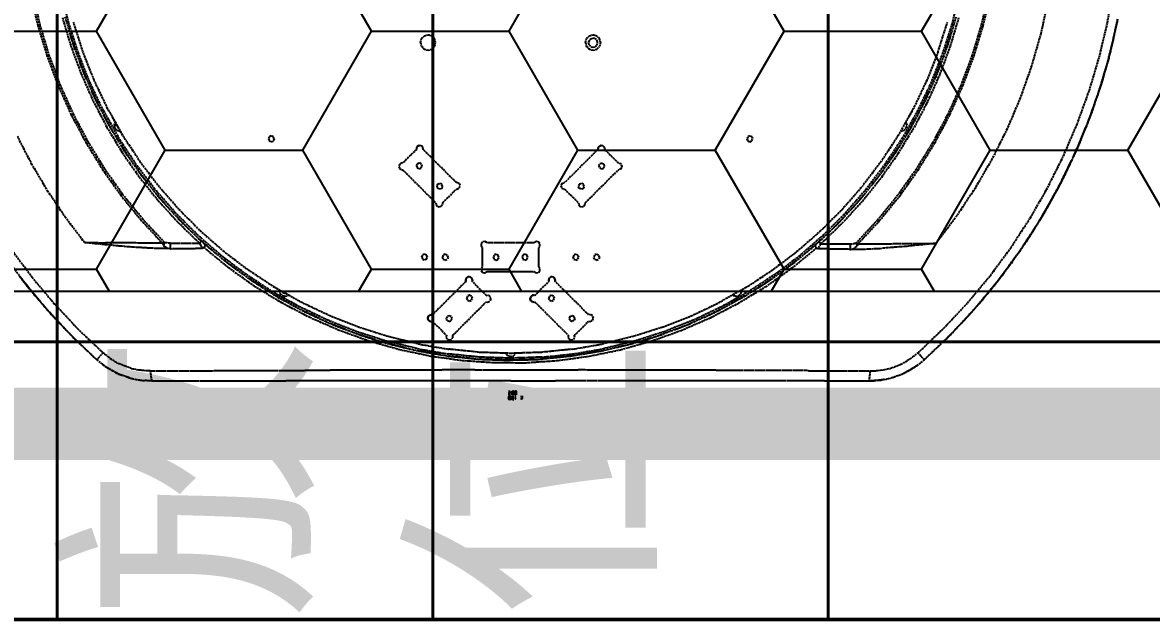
# Model space of a CAD drawing. Header units: inches. Extents: x 185496 to 352137, y 107182 to 179410.
# Drawn here: x 244747 to 245568, y 160279 to 160713 of the extents above; entities that cross this region are included whole.
import ezdxf

# ---------------------------------------------------------------- set-up
doc = ezdxf.new("R2010")
doc.units = ezdxf.units.IN
doc.header["$MEASUREMENT"] = 0
doc.linetypes.add('CENTER', pattern=[2, 1.25, -0.25, 0.25, -0.25])
doc.linetypes.add('CONTINOUS', pattern=[0])
for name, color, linetype in [('1轮廓实线层', 7, 'Continuous'), ('3中心线层', 1, 'CENTER'), ('5剖面线层', 2, 'Continuous'), ('DIM', 2, 'Continuous'), ('ZSX', 4, 'Continuous')]:
    doc.layers.add(name, color=color, linetype=linetype)
doc.styles.get("Standard").update_dxf_attribs({"font": 'arial.ttf'})

# ---------------------------------------------------------------- blocks, each defined once
blk = doc.blocks.new('生产区')
at = {"layer": 'ZSX', "color": 0, "const_width": 0.35, "elevation": -1257.5994}
blk.add_lwpolyline([(120680.409, 1511.0965), (120726.1321, 1511.0965)], dxfattribs=at)
blk = doc.blocks.new('A$C7CA8012E')
at = {"layer": '3中心线层', "lineweight": -3}
for p, q in [((-7.41, -89.38), (-2.97, -64.17)), ((-790.53, -68.82), (-785.34, -91.31)), ((-789.06, -68.7), (-783.85, -91.15)), ((-762.67, -89.98), (-768.06, -67.85)), ((-115.01, -67.85), (-120.4, -89.98)), ((-94.05, -68.87), (-99.28, -91.37)), ((-97.8, -91.53), (-92.57, -68.99)), ((-50.62, -73.3), (-55.89, -97.29)), ((-767.47, -85.65), (-761.3, -106.4)), ((-765.54, -85.14), (-759.4, -105.76)), ((-755.78, -111.68), (-762.67, -89.98)), ((-752.48, -110.51), (-759.3, -89.03)), ((-130.59, -110.51), (-123.77, -89.03)), ((-120.4, -89.98), (-127.29, -111.68)), ((-117.59, -85.33), (-123.75, -106)), ((-115.65, -85.84), (-121.85, -106.64)), ((-13.29, -114.29), (-7.41, -89.38)), ((0, -86.86), (-5.84, -112.56)), ((-2.96, -100.73), (0, -86.86)), ((-785.34, -91.31), (-778.69, -113.41)), ((-783.85, -91.15), (-777.2, -113.21)), ((-758.18, -109.09), (-761.95, -97.2)), ((-501.54, -98.42), (-504.29, -99.16)), ((-498.79, -99.16), (-501.54, -98.42)), ((-381.54, -98.42), (-384.29, -99.16)), ((-378.79, -99.16), (-381.54, -98.42)), ((-124.93, -109.2), (-121.16, -97.3)), ((-99.28, -91.37), (-105.96, -113.49)), ((-104.48, -113.69), (-97.8, -91.53)), ((-55.89, -97.29), (-62.63, -120.92)), ((-761.3, -106.4), (-753.81, -126.7)), ((-759.4, -105.76), (-751.96, -125.95)), ((-507.04, -103.92), (-506.3, -101.17)), ((-507.04, -103.92), (-506.3, -106.67)), ((-504.29, -99.16), (-506.3, -101.17)), ((-506.3, -106.67), (-504.29, -108.69)), ((-496.77, -101.17), (-498.79, -99.16)), ((-498.79, -108.69), (-496.77, -106.67)), ((-496.04, -103.92), (-496.77, -101.17)), ((-496.77, -106.67), (-496.04, -103.92)), ((-387.04, -103.92), (-386.3, -101.17)), ((-387.04, -103.92), (-386.3, -106.67)), ((-386.02, -106.95), (-386.38, -106.37)), ((-384.29, -99.16), (-386.3, -101.17)), ((-386.3, -106.67), (-384.29, -108.69)), ((-384.45, -102.36), (-384.83, -104.08)), ((-384.29, -105.75), (-384.83, -104.08)), ((-383.23, -101.09), (-384.45, -102.36)), ((-384.29, -105.75), (-382.96, -106.9)), ((-383.23, -101.09), (-381.54, -100.62)), ((-380.12, -100.94), (-381.54, -100.62)), ((-380.12, -100.94), (-378.79, -102.1)), ((-379.84, -106.75), (-378.63, -105.48)), ((-376.77, -101.17), (-378.79, -99.16)), ((-378.24, -103.77), (-378.79, -102.1)), ((-378.79, -108.69), (-376.77, -106.67)), ((-378.63, -105.48), (-378.24, -103.77)), ((-376.04, -103.92), (-376.77, -101.17)), ((-376.04, -103.92), (-376.77, -106.67)), ((-123.75, -106), (-131.23, -126.23)), ((-121.85, -106.64), (-129.38, -126.99)), ((-2.96, -100.73), (-5.81, -112.43)), ((-5.51, -111.08), (-2.96, -100.73)), ((-778.69, -113.41), (-770.63, -135.04)), ((-777.2, -113.21), (-769.13, -134.8)), ((-747.43, -132.87), (-755.78, -111.68)), ((-744.22, -131.47), (-752.48, -110.51)), ((-504.29, -108.69), (-501.54, -109.42)), ((-501.54, -109.42), (-498.79, -108.69)), ((-384.16, -108.72), (-384.55, -108.42)), ((-384.29, -108.69), (-381.54, -109.42)), ((-382.96, -106.9), (-381.54, -107.22)), ((-381.54, -107.22), (-379.84, -106.75)), ((-381.54, -109.42), (-378.79, -108.69)), ((-130.59, -110.51), (-138.86, -131.47)), ((-127.29, -111.68), (-135.65, -132.87)), ((-105.96, -113.49), (-114.07, -135.12)), ((-112.58, -135.36), (-104.48, -113.69)), ((-20.6, -138.82), (-13.29, -114.29)), ((-5.84, -112.56), (-13.18, -137.86)), ((-6.48, -115), (-6.39, -114.67)), ((-6.4, -114.5), (-6.35, -114.5)), ((-6.39, -114.67), (-6.35, -114.5)), ((-6.35, -114.5), (-5.88, -112.69)), ((-6.35, -114.5), (-6.03, -113.2)), ((-5.84, -112.56), (-5.88, -112.71)), ((-5.84, -112.56), (-5.41, -110.86)), ((-5.81, -112.43), (-5.41, -110.86)), ((-750.23, -129.86), (-754.74, -118.41)), ((-132.9, -129.98), (-128.39, -118.54)), ((-62.63, -120.92), (-70.82, -144.08)), ((-6.48, -115), (-12.72, -136.29)), ((-7.02, -117.03), (-11.51, -132.58)), ((-6.76, -116.07), (-7.02, -117.03)), ((-6.98, -116.87), (-6.98, -116.87)), ((-6.52, -115.15), (-6.76, -116.07)), ((-6.76, -116.07), (-6.75, -116.04)), ((-6.75, -116.03), (-6.74, -115.99)), ((-6.74, -115.99), (-6.69, -115.78)), ((-6.55, -115), (-6.48, -115)), ((-6.52, -115.15), (-6.48, -115)), ((-753.81, -126.7), (-745.03, -146.49)), ((-751.96, -125.95), (-743.23, -145.62)), ((-131.23, -126.23), (-140, -145.94)), ((-129.38, -126.99), (-138.2, -146.81)), ((-11.46, -132.42), (-9.29, -124.9)), ((-770.63, -135.04), (-761.18, -156.1)), ((-769.13, -134.8), (-759.68, -155.81)), ((-737.65, -153.43), (-747.43, -132.87)), ((-740.91, -150.06), (-746.15, -139.04)), ((-734.54, -151.82), (-744.22, -131.47)), ((-138.86, -131.47), (-148.53, -151.82)), ((-135.65, -132.87), (-145.43, -153.43)), ((-142.23, -150.19), (-136.99, -139.19)), ((-114.07, -135.12), (-123.57, -156.17)), ((-122.08, -156.46), (-112.58, -135.36)), ((-29.32, -162.89), (-20.6, -138.82)), ((-13.18, -137.86), (-21.98, -162.7)), ((-13.18, -137.86), (-13.19, -137.9)), ((-13.18, -137.86), (-12.12, -134.53)), ((-11.51, -132.58), (-13.16, -137.82)), ((-11.53, -132.65), (-12.31, -135.1)), ((-12.31, -135.1), (-12.12, -134.53)), ((-11.5, -132.56), (-11.46, -132.42)), ((-11.49, -132.5), (-11.46, -132.42)), ((-745.03, -146.49), (-735, -165.67)), ((-743.23, -145.62), (-733.26, -164.69)), ((-140, -145.94), (-150.01, -165.04)), ((-138.2, -146.81), (-148.27, -166.02)), ((-70.82, -144.08), (-80.42, -166.7)), ((-16.59, -148.06), (-16.44, -147.6)), ((-16.57, -147.99), (-16.44, -147.6)), ((-16.57, -147.99), (-16.49, -147.74)), ((-759.68, -155.81), (-748.87, -176.16)), ((-737.65, -153.43), (-726.49, -173.28)), ((-723.5, -171.46), (-734.54, -151.82)), ((-148.53, -151.82), (-159.58, -171.46)), ((-145.43, -153.43), (-156.59, -173.28)), ((-16.78, -148.58), (-20.96, -160.03)), ((-16.59, -148.04), (-16.57, -147.99)), ((-761.18, -156.1), (-750.38, -176.5)), ((-730.27, -169.61), (-736.23, -159.01)), ((-729.32, -161.85), (-729.89, -164)), ((-729.89, -164), (-729.32, -166.15)), ((-727.89, -164), (-729.89, -164)), ((-729.05, -161.58), (-729.32, -161.85)), ((-727.81, -163.79), (-727.89, -164)), ((-727.89, -164), (-727.22, -165.63)), ((-153.76, -161.85), (-154.02, -161.58)), ((-153.18, -164), (-153.76, -161.85)), ((-153.76, -166.15), (-153.18, -164)), ((-152.88, -169.75), (-146.94, -159.17)), ((-123.57, -156.17), (-134.43, -176.56)), ((-132.92, -176.9), (-122.08, -156.46)), ((-39.41, -186.42), (-29.32, -162.89)), ((-21.98, -162.7), (-32.22, -186.98)), ((-26.78, -174.58), (-22.35, -163.66)), ((-22.01, -162.77), (-22.35, -163.66)), ((-22.31, -163.56), (-22.3, -163.53)), ((-22.3, -163.53), (-22.25, -163.41)), ((-22.3, -163.53), (-22.29, -163.5)), ((-21.98, -162.7), (-22.02, -162.8)), ((-21.98, -162.7), (-21.79, -162.2)), ((-21.02, -160.19), (-20.11, -157.8)), ((-20.96, -160.03), (-20.11, -157.8)), ((-789.56, -192.53), (-800.05, -172.23)), ((-735, -165.67), (-723.76, -184.17)), ((-733.26, -164.69), (-722.09, -183.08)), ((-729.32, -166.15), (-727.74, -167.72)), ((-727.74, -167.72), (-725.59, -168.3)), ((-727.22, -165.63), (-726.64, -165.87)), ((-725.59, -168.3), (-725.32, -168.23)), ((-723.5, -171.46), (-711.14, -190.3)), ((-615.49, -171.85), (-616.97, -172.46)), ((-614, -172.46), (-615.49, -171.85)), ((-267.59, -171.85), (-269.07, -172.46)), ((-266.1, -172.46), (-267.59, -171.85)), ((-159.58, -171.46), (-171.94, -190.3)), ((-150.01, -165.04), (-161.23, -183.46)), ((-159.56, -184.55), (-148.27, -166.02)), ((-157.76, -168.23), (-157.48, -168.3)), ((-157.48, -168.3), (-155.33, -167.72)), ((-155.33, -167.72), (-153.76, -166.15)), ((-80.42, -166.7), (-91.4, -188.67)), ((-24.73, -169.22), (-30.38, -182.88)), ((-26.73, -174.46), (-24.59, -169.18)), ((-750.38, -176.5), (-738.28, -196.16)), ((-748.87, -176.16), (-736.77, -195.77)), ((-714, -192.32), (-726.49, -173.28)), ((-718.35, -188.43), (-725.02, -178.26)), ((-616.97, -172.46), (-617.59, -173.95)), ((-617.59, -173.95), (-616.97, -175.43)), ((-616.97, -175.43), (-615.49, -176.05)), ((-615.49, -176.05), (-614, -175.43)), ((-613.39, -173.95), (-614, -172.46)), ((-613.39, -173.95), (-614, -175.43)), ((-509.84, -180.37), (-510.02, -181.62)), ((-509.91, -180.47), (-510.02, -181.62)), ((-509.08, -179.4), (-509.91, -180.47)), ((-509.31, -179.49), (-509.91, -180.47)), ((-507.54, -178.77), (-509.31, -179.49)), ((-508.33, -178.89), (-509.31, -179.49)), ((-508.33, -178.89), (-507.54, -178.77)), ((-506.11, -179.22), (-507.54, -178.77)), ((-505.33, -180.16), (-506.16, -179.2)), ((-505.34, -180.08), (-506.11, -179.22)), ((-505.07, -181.62), (-505.34, -180.08)), ((-377.83, -180.43), (-378, -181.62)), ((-377.93, -180.56), (-378, -181.62)), ((-377.08, -179.43), (-377.93, -180.56)), ((-377.42, -179.63), (-377.93, -180.56)), ((-376.02, -178.81), (-377.42, -179.63)), ((-376.36, -179.01), (-375.53, -178.77)), ((-375.53, -178.77), (-376.02, -178.81)), ((-374.38, -179.1), (-375.53, -178.77)), ((-374.49, -178.99), (-375.53, -178.77)), ((-373.5, -179.99), (-374.49, -178.99)), ((-373.64, -179.63), (-374.49, -178.99)), ((-373.64, -179.63), (-373.03, -181.12)), ((-269.07, -172.46), (-269.69, -173.95)), ((-269.69, -173.95), (-269.07, -175.43)), ((-269.07, -175.43), (-267.59, -176.05)), ((-267.59, -176.05), (-266.1, -175.43)), ((-266.1, -172.46), (-265.49, -173.95)), ((-266.1, -175.43), (-265.49, -173.95)), ((-156.59, -173.28), (-169.08, -192.32)), ((-164.83, -188.57), (-158.17, -178.43)), ((-134.43, -176.56), (-146.59, -196.2)), ((-145.08, -196.59), (-132.92, -176.9)), ((-26.78, -174.58), (-31.53, -185.45)), ((-26.92, -174.9), (-30.09, -182.22)), ((-30.09, -182.22), (-29.37, -180.59)), ((-26.77, -174.54), (-26.73, -174.46)), ((-26.76, -174.52), (-26.73, -174.46)), ((-723.76, -184.17), (-711.35, -201.91)), ((-722.09, -183.08), (-709.75, -200.71)), ((-510.02, -181.62), (-519.92, -191.52)), ((-481.03, -205.66), (-505.07, -181.62)), ((-378, -181.62), (-402.05, -205.66)), ((-373.18, -180.77), (-373.06, -181.62)), ((-373.06, -181.62), (-373.03, -181.12)), ((-363.16, -191.52), (-373.06, -181.62)), ((-161.23, -183.46), (-173.62, -201.11)), ((-159.56, -184.55), (-172.02, -202.31)), ((-91.4, -188.67), (-103.72, -209.93)), ((-50.84, -209.32), (-39.41, -186.42)), ((-32.22, -186.98), (-43.87, -210.61)), ((-32.22, -186.98), (-39.85, -202.85)), ((-32.22, -186.98), (-31.69, -185.79)), ((-31.94, -186.31), (-31.53, -185.45)), ((-31.53, -185.45), (-30.38, -182.88)), ((-31.42, -185.21), (-31.48, -185.35)), ((-31.48, -185.35), (-31.47, -185.33)), ((-31.48, -185.34), (-31.47, -185.33)), ((-31.47, -185.33), (-31.46, -185.3)), ((-30.38, -182.88), (-31.4, -185.02)), ((-777.94, -212.19), (-789.56, -192.53)), ((-738.28, -196.16), (-724.94, -214.99)), ((-723.42, -214.55), (-736.77, -195.77)), ((-700.24, -210.47), (-714, -192.32)), ((-705.18, -206.43), (-712.56, -196.7)), ((-711.14, -190.3), (-697.52, -208.26)), ((-522.04, -192.23), (-522.77, -193.99)), ((-522.77, -193.99), (-522.04, -195.76)), ((-520.27, -191.49), (-522.04, -192.23)), ((-522.04, -195.76), (-520.27, -196.49)), ((-519.92, -191.52), (-520.27, -191.49)), ((-520.27, -196.49), (-519.92, -196.47)), ((-519.92, -196.47), (-495.88, -220.51)), ((-510, -193.64), (-509.38, -192.15)), ((-510, -193.64), (-509.38, -195.12)), ((-507.9, -191.54), (-509.38, -192.15)), ((-509.38, -195.12), (-507.9, -195.74)), ((-506.41, -192.15), (-507.9, -191.54)), ((-507.9, -195.74), (-506.41, -195.12)), ((-505.8, -193.64), (-506.41, -192.15)), ((-506.41, -195.12), (-505.8, -193.64)), ((-387.2, -220.51), (-363.16, -196.47)), ((-377.28, -193.64), (-376.66, -192.15)), ((-377.28, -193.64), (-376.66, -195.12)), ((-375.18, -191.54), (-376.66, -192.15)), ((-376.66, -195.12), (-375.18, -195.74)), ((-375.18, -191.54), (-373.69, -192.15)), ((-375.18, -195.74), (-373.69, -195.12)), ((-373.08, -193.64), (-373.69, -192.15)), ((-373.69, -195.12), (-373.08, -193.64)), ((-362.8, -191.49), (-363.16, -191.52)), ((-363.16, -196.47), (-362.8, -196.49)), ((-361.03, -192.23), (-362.8, -191.49)), ((-361.03, -195.76), (-362.8, -196.49)), ((-360.3, -193.99), (-361.03, -192.23)), ((-361.03, -195.76), (-360.3, -193.99)), ((-171.94, -190.3), (-185.55, -208.26)), ((-169.08, -192.32), (-182.84, -210.47)), ((-178, -206.58), (-170.66, -196.89)), ((-146.59, -196.2), (-160, -215.01)), ((-158.49, -215.45), (-145.08, -196.59)), ((-35.64, -193.92), (-40.72, -204.55)), ((-40.27, -203.69), (-33.67, -189.92)), ((-40.22, -203.58), (-36.03, -194.84)), ((-39.85, -202.85), (-33.55, -189.68)), ((-711.35, -201.91), (-697.84, -218.81)), ((-709.75, -200.71), (-696.32, -217.52)), ((-173.62, -201.11), (-187.12, -217.93)), ((-185.6, -219.24), (-172.02, -202.31)), ((-40.27, -203.69), (-43.02, -209)), ((-43.02, -209), (-40.72, -204.55)), ((-40.72, -204.55), (-42.45, -207.74)), ((-40.26, -203.66), (-40.22, -203.58)), ((-40.22, -203.58), (-39.85, -202.85)), ((-765.2, -231.16), (-777.94, -212.19)), ((-685.27, -227.63), (-700.24, -210.47)), ((-682.71, -225.24), (-697.52, -208.26)), ((-494.53, -207), (-495.15, -208.49)), ((-495.15, -208.49), (-494.53, -209.97)), ((-494.53, -207), (-493.05, -206.39)), ((-493.05, -210.59), (-494.53, -209.97)), ((-491.56, -207), (-493.05, -206.39)), ((-491.56, -209.97), (-493.05, -210.59)), ((-490.95, -208.49), (-491.56, -207)), ((-490.95, -208.49), (-491.56, -209.97)), ((-490.93, -220.51), (-481.03, -210.61)), ((-480.67, -205.64), (-481.03, -205.66)), ((-481.03, -210.61), (-480.67, -210.64)), ((-478.91, -206.37), (-480.67, -205.64)), ((-480.67, -210.64), (-478.91, -209.9)), ((-478.91, -206.37), (-478.17, -208.14)), ((-478.91, -209.9), (-478.17, -208.14)), ((-404.17, -206.37), (-404.9, -208.14)), ((-404.9, -208.14), (-404.17, -209.9)), ((-404.17, -206.37), (-402.4, -205.64)), ((-404.17, -209.9), (-402.4, -210.64)), ((-402.05, -205.66), (-402.4, -205.64)), ((-402.4, -210.64), (-402.05, -210.61)), ((-402.05, -210.61), (-392.15, -220.51)), ((-391.51, -207), (-392.13, -208.49)), ((-391.51, -209.97), (-392.13, -208.49)), ((-390.03, -206.39), (-391.51, -207)), ((-390.03, -210.59), (-391.51, -209.97)), ((-388.54, -207), (-390.03, -206.39)), ((-388.54, -209.97), (-390.03, -210.59)), ((-387.93, -208.49), (-388.54, -207)), ((-388.54, -209.97), (-387.93, -208.49)), ((-200.36, -225.24), (-185.55, -208.26)), ((-182.84, -210.47), (-197.8, -227.63)), ((-103.72, -209.93), (-117.33, -230.39)), ((-63.58, -231.53), (-50.84, -209.32)), ((-43.87, -210.61), (-56.87, -233.53)), ((-51.87, -225.08), (-45.02, -212.65)), ((-51.87, -225.08), (-45.14, -212.86)), ((-51.54, -224.5), (-43.28, -209.48)), ((-45.02, -212.65), (-51.54, -224.5)), ((-43.28, -209.48), (-43.87, -210.61)), ((-43.55, -209.97), (-43.02, -209)), ((-43.54, -209.95), (-43.02, -209)), ((-724.94, -214.99), (-710.4, -232.91)), ((-708.87, -232.42), (-723.42, -214.55)), ((-690.82, -223.55), (-698.91, -214.27)), ((-697.84, -218.81), (-683.26, -234.82)), ((-696.32, -217.52), (-681.83, -233.42)), ((-495.88, -220.51), (-495.68, -221.9)), ((-490.93, -220.51), (-491.13, -221.9)), ((-392.15, -220.51), (-391.95, -221.9)), ((-387.4, -221.9), (-387.2, -220.51)), ((-187.12, -217.93), (-201.67, -233.85)), ((-200.24, -235.25), (-185.6, -219.24)), ((-192.37, -223.69), (-184.33, -214.46)), ((-174.62, -232.9), (-160, -215.01)), ((-173.09, -233.39), (-158.49, -215.45)), ((-47.49, -216.99), (-52.2, -225.64)), ((-669.17, -243.73), (-685.27, -227.63)), ((-682.71, -225.24), (-666.78, -241.18)), ((-495.68, -221.9), (-494.75, -222.97)), ((-494.75, -222.97), (-493.4, -223.36)), ((-493.4, -223.36), (-492.05, -222.97)), ((-492.05, -222.97), (-491.13, -221.9)), ((-391.95, -221.9), (-391.02, -222.97)), ((-391.02, -222.97), (-389.67, -223.36)), ((-389.67, -223.36), (-388.32, -222.97)), ((-388.32, -222.97), (-387.4, -221.9)), ((-216.29, -241.18), (-200.36, -225.24)), ((-197.8, -227.63), (-213.91, -243.73)), ((-61.33, -240.72), (-52.53, -226.19)), ((-52.53, -226.19), (-56.87, -233.53)), ((-51.87, -225.08), (-55.38, -230.89)), ((-55.38, -230.89), (-52.2, -225.64)), ((-52.2, -225.64), (-54.78, -229.83)), ((-51.88, -225.09), (-51.88, -225.09)), ((-751.39, -249.36), (-765.2, -231.16)), ((-710.4, -232.91), (-694.73, -249.86)), ((-693.2, -249.31), (-708.87, -232.42)), ((-675.29, -239.73), (-684.14, -230.88)), ((-683.26, -234.82), (-667.69, -249.85)), ((-681.83, -233.42), (-666.34, -248.37)), ((-201.67, -233.85), (-217.21, -248.8)), ((-215.87, -250.29), (-200.24, -235.25)), ((-207.89, -239.84), (-199.14, -231.09)), ((-190.36, -249.8), (-174.62, -232.9)), ((-188.83, -250.35), (-173.09, -233.39)), ((-132.17, -249.97), (-117.33, -230.39)), ((-77.58, -252.96), (-63.58, -231.53)), ((-56.87, -233.53), (-71.2, -255.64)), ((-61.34, -240.73), (-58.44, -235.94)), ((-652, -258.7), (-669.17, -243.73)), ((-649.8, -255.98), (-666.78, -241.18)), ((-233.28, -255.98), (-216.29, -241.18)), ((-213.91, -243.73), (-231.07, -258.7)), ((-71.06, -255.42), (-61.34, -240.73)), ((-71.06, -255.42), (-64.79, -246.09)), ((-64.79, -246.09), (-68.34, -251.22)), ((-60.45, -239.05), (-64.79, -246.09)), ((-61.35, -240.74), (-61.36, -240.76)), ((-61.36, -240.76), (-61.35, -240.75)), ((-61.36, -240.76), (-61.35, -240.75)), ((-61.35, -240.75), (-61.35, -240.74)), ((-804.56, -254.3), (-789.53, -274.52)), ((-751.39, -249.36), (-736.08, -249.49)), ((-740.62, -250.53), (-751.39, -249.36)), ((-728.73, -251.71), (-740.62, -250.53)), ((-720.78, -249.62), (-736.08, -249.49)), ((-716.85, -252.69), (-728.73, -251.71)), ((-694.73, -249.86), (-720.78, -249.62)), ((-702.01, -253.55), (-716.85, -252.69)), ((-689.41, -253.83), (-702.01, -253.55)), ((-694.73, -249.86), (-693.2, -249.31)), ((-694.73, -249.86), (-693.95, -251.26)), ((-693.77, -250.81), (-693.95, -251.26)), ((-693.95, -251.26), (-693.37, -252.03)), ((-693.59, -250.33), (-693.77, -250.81)), ((-693.39, -249.82), (-693.59, -250.33)), ((-693.2, -249.31), (-693.39, -249.82)), ((-693.37, -252.03), (-692.78, -252.58)), ((-692.21, -249.58), (-693.2, -249.31)), ((-692.78, -252.58), (-691.59, -253.31)), ((-689.16, -249.83), (-692.21, -249.58)), ((-691.59, -253.31), (-690.38, -253.7)), ((-689.17, -253.83), (-690.38, -253.7)), ((-689.17, -253.83), (-689.41, -253.83)), ((-689.41, -253.83), (-689.17, -253.83)), ((-689.16, -251.83), (-689.17, -253.29)), ((-689.17, -253.83), (-689.17, -253.29)), ((-688.74, -253.83), (-689.17, -253.83)), ((-689.16, -249.83), (-689.16, -251.83)), ((-689.16, -249.83), (-667.69, -249.85)), ((-688.74, -253.83), (-665.66, -253.5)), ((-658.21, -255.27), (-668.3, -246.48)), ((-666.74, -248.8), (-667.69, -249.85)), ((-667.69, -249.85), (-666.91, -251.24)), ((-666.54, -251.92), (-666.91, -251.24)), ((-666.34, -248.37), (-666.74, -248.8)), ((-666.02, -252.84), (-666.54, -251.92)), ((-666.34, -248.37), (-665.2, -249.4)), ((-666.02, -252.84), (-665.66, -253.5)), ((-665.13, -253.4), (-665.66, -253.5)), ((-665.2, -249.4), (-664.53, -250)), ((-664.45, -252.98), (-665.13, -253.4)), ((-664.53, -250), (-664.2, -250.29)), ((-664.45, -252.98), (-664.12, -252.59)), ((-664.25, -252.72), (-664.45, -252.98)), ((-646.55, -267.68), (-664.45, -252.98)), ((-663.93, -252.16), (-664.25, -252.72)), ((-664.2, -250.29), (-664.13, -250.36)), ((-664.13, -250.36), (-664.14, -250.34)), ((-664.14, -250.34), (-647.15, -264.48)), ((-664.13, -250.36), (-663.68, -251)), ((-663.68, -251.71), (-664.12, -252.59)), ((-663.68, -251), (-663.68, -251.71)), ((-462.91, -250.21), (-462.92, -251.75)), ((-462.92, -251.49), (-462.83, -251.88)), ((-462.92, -251.75), (-462.04, -253)), ((-462, -248.97), (-462.91, -250.21)), ((-462.82, -250.09), (-462.91, -250.47)), ((-462.04, -253), (-462.04, -267)), ((-460.54, -248.5), (-462.01, -248.99)), ((-460.54, -248.5), (-462, -248.97)), ((-459.01, -249.11), (-460.54, -248.5)), ((-459.42, -248.76), (-460.54, -248.5)), ((-458.54, -249.5), (-459.42, -248.76)), ((-424.54, -249.5), (-458.54, -249.5)), ((-423.65, -248.76), (-424.54, -249.5)), ((-422.54, -248.5), (-423.65, -248.76)), ((-421.08, -248.97), (-422.54, -248.5)), ((-420.17, -250.21), (-421.08, -248.97)), ((-421.04, -253), (-420.15, -251.75)), ((-421.04, -267), (-421.04, -253)), ((-420.18, -251.78), (-420.17, -250.21)), ((-420.15, -251.75), (-420.17, -250.21)), ((-219.12, -253.41), (-237.04, -268.08)), ((-219.42, -250.78), (-236.44, -264.88)), ((-225.07, -255.46), (-215.01, -246.68)), ((-219.42, -250.78), (-219.88, -251.44)), ((-219.88, -251.44), (-219.76, -252.49)), ((-219.32, -253.16), (-219.76, -252.49)), ((-219.42, -250.78), (-219.41, -250.76)), ((-219.41, -250.76), (-219.15, -250.54)), ((-219.12, -253.41), (-219.32, -253.16)), ((-219.15, -250.54), (-218.71, -250.14)), ((-218.76, -253.69), (-219.12, -253.41)), ((-217.91, -253.93), (-218.76, -253.69)), ((-218.71, -250.14), (-217.98, -249.5)), ((-217.21, -248.8), (-217.98, -249.5)), ((-217.91, -253.93), (-217.54, -253.28)), ((-194.82, -254.31), (-217.91, -253.93)), ((-217.38, -252.98), (-217.54, -253.28)), ((-217.38, -252.98), (-216.65, -251.68)), ((-217.21, -248.8), (-216.82, -249.24)), ((-216.82, -249.24), (-215.87, -250.29)), ((-215.87, -250.29), (-216.65, -251.68)), ((-215.87, -250.29), (-194.4, -250.31)), ((-194.82, -254.31), (-194.4, -254.31)), ((-194.82, -254.31), (-194.16, -254.31)), ((-194.4, -250.31), (-191.35, -250.06)), ((-194.4, -252.31), (-194.4, -250.31)), ((-194.4, -253.77), (-194.4, -252.31)), ((-194.4, -254.31), (-194.4, -253.77)), ((-194.4, -254.31), (-193.19, -254.19)), ((-194.16, -254.31), (-194.4, -254.31)), ((-194.16, -254.31), (-186.63, -254.22)), ((-193.19, -254.19), (-191.98, -253.8)), ((-191.98, -253.8), (-190.78, -253.07)), ((-190.36, -249.8), (-191.35, -250.06)), ((-190.78, -253.07), (-190.19, -252.51)), ((-190.36, -249.8), (-190.17, -250.31)), ((-188.83, -250.35), (-190.36, -249.8)), ((-190.15, -249.88), (-190.32, -249.92)), ((-190.19, -252.51), (-189.62, -251.75)), ((-190.17, -250.31), (-189.97, -250.81)), ((-189.97, -250.81), (-189.79, -251.3)), ((-189.79, -251.3), (-189.62, -251.75)), ((-188.83, -250.35), (-189.62, -251.75)), ((-188.83, -250.35), (-162.82, -250.17)), ((-186.63, -254.22), (-171.27, -253.53)), ((-153.25, -252.12), (-171.27, -253.53)), ((-162.82, -250.17), (-145.72, -250.05)), ((-132.17, -249.97), (-153.25, -252.12)), ((-145.72, -250.05), (-132.17, -249.97)), ((-92.79, -273.55), (-77.58, -252.96)), ((-796.28, -276.88), (-811.87, -255.64)), ((-633.86, -272.46), (-652, -258.7)), ((-640.55, -269.27), (-650.07, -262.05)), ((-631.84, -269.6), (-649.8, -255.98)), ((-506.14, -260), (-505.52, -258.52)), ((-506.14, -260), (-505.52, -261.48)), ((-504.04, -257.9), (-505.52, -258.52)), ((-505.52, -261.48), (-504.04, -262.1)), ((-502.55, -258.52), (-504.04, -257.9)), ((-502.55, -261.48), (-504.04, -262.1)), ((-501.94, -260), (-502.55, -258.52)), ((-502.55, -261.48), (-501.94, -260)), ((-490.52, -258.52), (-491.14, -260)), ((-491.14, -260), (-490.52, -261.48)), ((-489.04, -257.9), (-490.52, -258.52)), ((-490.52, -261.48), (-489.04, -262.1)), ((-487.55, -258.52), (-489.04, -257.9)), ((-489.04, -262.1), (-487.55, -261.48)), ((-486.94, -260), (-487.55, -258.52)), ((-486.94, -260), (-487.55, -261.48)), ((-453.52, -258.52), (-454.14, -260)), ((-454.14, -260), (-453.52, -261.48)), ((-452.04, -257.9), (-453.52, -258.52)), ((-453.52, -261.48), (-452.04, -262.1)), ((-450.55, -258.52), (-452.04, -257.9)), ((-452.04, -262.1), (-450.55, -261.48)), ((-449.94, -260), (-450.55, -258.52)), ((-450.55, -261.48), (-449.94, -260)), ((-432.52, -258.52), (-433.14, -260)), ((-433.14, -260), (-432.52, -261.48)), ((-431.04, -257.9), (-432.52, -258.52)), ((-432.52, -261.48), (-431.04, -262.1)), ((-429.55, -258.52), (-431.04, -257.9)), ((-431.04, -262.1), (-429.55, -261.48)), ((-428.94, -260), (-429.55, -258.52)), ((-429.55, -261.48), (-428.94, -260)), ((-395.52, -258.52), (-396.14, -260)), ((-396.14, -260), (-395.52, -261.48)), ((-394.04, -257.9), (-395.52, -258.52)), ((-395.52, -261.48), (-394.04, -262.1)), ((-392.55, -258.52), (-394.04, -257.9)), ((-394.04, -262.1), (-392.55, -261.48)), ((-391.94, -260), (-392.55, -258.52)), ((-392.55, -261.48), (-391.94, -260)), ((-380.52, -258.52), (-381.14, -260)), ((-380.52, -261.48), (-381.14, -260)), ((-379.04, -257.9), (-380.52, -258.52)), ((-379.04, -262.1), (-380.52, -261.48)), ((-377.55, -258.52), (-379.04, -257.9)), ((-379.04, -262.1), (-377.55, -261.48)), ((-376.94, -260), (-377.55, -258.52)), ((-376.94, -260), (-377.55, -261.48)), ((-233.28, -255.98), (-251.23, -269.6)), ((-231.07, -258.7), (-249.21, -272.46)), ((-242.74, -269.43), (-233.25, -262.23)), ((-71.2, -255.64), (-86.8, -276.88)), ((-71.39, -255.92), (-84.34, -273.7)), ((-74.56, -260.22), (-78.45, -265.83)), ((-71.43, -255.97), (-71.41, -255.94)), ((-71.41, -255.94), (-71.39, -255.92)), ((-71.41, -255.94), (-71.4, -255.93)), ((-71.39, -255.92), (-70.88, -255.15)), ((-71.39, -255.92), (-71.26, -255.72)), ((-70.88, -255.15), (-71.2, -255.64)), ((-647.15, -264.48), (-629.26, -277.46)), ((-627.7, -281.13), (-646.55, -267.68)), ((-613, -281.96), (-631.84, -269.6)), ((-462.04, -267), (-462.92, -268.25)), ((-462.92, -268.25), (-462.91, -269.79)), ((-462.91, -269.79), (-462, -271.03)), ((-459.42, -271.24), (-458.54, -270.5)), ((-458.54, -270.5), (-424.54, -270.5)), ((-424.54, -270.5), (-423.65, -271.24)), ((-421.08, -271.03), (-420.17, -269.79)), ((-420.15, -268.25), (-421.04, -267)), ((-420.17, -269.79), (-420.15, -268.25)), ((-251.23, -269.6), (-270.07, -281.96)), ((-237.04, -268.08), (-255.92, -281.49)), ((-236.44, -264.88), (-254.35, -277.82)), ((-78.45, -265.83), (-84.34, -273.7)), ((-78.45, -265.83), (-83.12, -271.87)), ((-798.71, -273.73), (-792.94, -281.02)), ((-792.94, -281.02), (-796.28, -276.88)), ((-779.46, -297.16), (-796.28, -276.88)), ((-794.99, -278.43), (-789.93, -284.82)), ((-784.79, -291), (-794.99, -278.43)), ((-789.53, -274.52), (-773.37, -293.84)), ((-633.86, -272.46), (-614.82, -284.95)), ((-621.97, -282.05), (-632.02, -275.46)), ((-629.26, -277.46), (-610.56, -289.23)), ((-474.02, -277.64), (-498.36, -301.97)), ((-473.76, -275.32), (-474.18, -276.44)), ((-474.18, -276.44), (-474.02, -277.64)), ((-474.09, -276.21), (-474.02, -277.64)), ((-473.95, -275.82), (-473.44, -275.07)), ((-472.47, -274.35), (-473.76, -275.32)), ((-471.7, -274.22), (-472.8, -274.6)), ((-471.7, -274.22), (-472.47, -274.35)), ((-470.34, -274.68), (-471.7, -274.22)), ((-470.53, -274.51), (-471.7, -274.22)), ((-469.63, -275.32), (-470.53, -274.51)), ((-470.03, -274.96), (-469.52, -275.7)), ((-469.2, -276.87), (-469.63, -275.32)), ((-469.31, -276.47), (-469.37, -277.64)), ((-469.37, -277.64), (-469.2, -276.87)), ((-459.17, -287.83), (-469.37, -277.64)), ((-462, -271.03), (-460.54, -271.5)), ((-460.54, -271.5), (-459.42, -271.24)), ((-423.9, -287.83), (-413.7, -277.64)), ((-423.65, -271.24), (-422.54, -271.5)), ((-422.54, -271.5), (-421.08, -271.03)), ((-413.44, -275.32), (-413.86, -276.44)), ((-413.86, -276.44), (-413.7, -277.64)), ((-413.78, -276.21), (-413.7, -277.64)), ((-413.63, -275.82), (-413.12, -275.07)), ((-412.15, -274.35), (-413.44, -275.32)), ((-411.38, -274.22), (-412.48, -274.6)), ((-411.38, -274.22), (-412.15, -274.35)), ((-410.02, -274.68), (-411.38, -274.22)), ((-410.21, -274.51), (-411.38, -274.22)), ((-409.31, -275.32), (-410.21, -274.51)), ((-409.71, -274.96), (-409.2, -275.7)), ((-408.88, -276.87), (-409.31, -275.32)), ((-409.05, -277.64), (-408.99, -276.47)), ((-409.05, -277.64), (-408.88, -276.87)), ((-384.71, -301.97), (-409.05, -277.64)), ((-254.35, -277.82), (-273.08, -289.56)), ((-249.21, -272.46), (-268.26, -284.95)), ((-261.32, -282.19), (-251.32, -275.63)), ((-109.16, -293.23), (-92.79, -273.55)), ((-86.8, -276.88), (-103.61, -297.16)), ((-98.29, -291), (-88.09, -278.43)), ((-88.09, -278.43), (-93.15, -284.82)), ((-84.37, -273.73), (-88.91, -279.48)), ((-88.91, -279.48), (-86.8, -276.88)), ((-84.34, -273.7), (-86.05, -275.86)), ((-84.41, -273.78), (-84.37, -273.73)), ((-84.37, -273.73), (-84.36, -273.72)), ((-793.28, -280.49), (-789.93, -284.82)), ((-783.96, -291.74), (-789.93, -284.82)), ((-788.29, -286.79), (-787.6, -287.64)), ((-786.72, -288.67), (-788.29, -286.79)), ((-787.6, -287.64), (-788.14, -286.97)), ((-607.96, -293.24), (-627.7, -281.13)), ((-594.97, -296.11), (-614.82, -284.95)), ((-593.36, -293), (-613, -281.96)), ((-609.76, -283.78), (-609.84, -284.06)), ((-609.27, -284.06), (-609.84, -284.06)), ((-609.84, -284.06), (-609.26, -286.21)), ((-609.26, -286.21), (-607.69, -287.78)), ((-607.4, -285.11), (-607.16, -285.68)), ((-607.16, -285.68), (-605.54, -286.36)), ((-605.54, -286.36), (-605.33, -286.27)), ((-270.07, -281.96), (-289.72, -293)), ((-268.26, -284.95), (-288.11, -296.11)), ((-255.92, -281.49), (-275.68, -293.56)), ((-275.39, -287.78), (-273.81, -286.21)), ((-273.81, -286.21), (-273.24, -284.06)), ((-273.24, -284.06), (-273.31, -283.78)), ((-93.15, -284.82), (-99.12, -291.74)), ((-89.79, -280.49), (-93.15, -284.82)), ((-786.99, -288.35), (-787.6, -287.64)), ((-780.6, -295.79), (-784.79, -291)), ((-782.31, -293.83), (-779.46, -297.16)), ((-773.37, -293.84), (-756.14, -312.22)), ((-602.55, -293.57), (-613.1, -287.63)), ((-610.56, -289.23), (-591.12, -299.75)), ((-587.44, -303.97), (-607.96, -293.24)), ((-607.69, -287.78), (-605.54, -288.36)), ((-605.54, -288.36), (-603.39, -287.78)), ((-603.39, -287.78), (-603.12, -287.51)), ((-573.01, -302.68), (-593.36, -293)), ((-483.51, -316.82), (-459.17, -292.49)), ((-472.83, -288.32), (-473.44, -289.81)), ((-473.44, -289.81), (-472.83, -291.29)), ((-471.34, -287.71), (-472.83, -288.32)), ((-472.83, -291.29), (-471.34, -291.91)), ((-469.86, -288.32), (-471.34, -287.71)), ((-471.34, -291.91), (-469.86, -291.29)), ((-469.24, -289.81), (-469.86, -288.32)), ((-469.86, -291.29), (-469.24, -289.81)), ((-459.17, -287.83), (-458.26, -287.66)), ((-459.17, -292.49), (-458.26, -292.66)), ((-456.49, -288.39), (-458.26, -287.66)), ((-458.26, -292.66), (-456.49, -291.93)), ((-455.76, -290.16), (-456.49, -288.39)), ((-455.76, -290.16), (-456.49, -291.93)), ((-426.64, -288.53), (-427.31, -290.16)), ((-426.79, -288.63), (-427.31, -290.16)), ((-427.31, -290.16), (-426.98, -291.41)), ((-426.67, -291.72), (-427.31, -290.16)), ((-426.98, -291.41), (-426.06, -292.32)), ((-425.45, -287.74), (-426.79, -288.63)), ((-426.37, -292.01), (-424.81, -292.66)), ((-426.18, -288.22), (-424.81, -287.66)), ((-424.81, -292.66), (-426.06, -292.32)), ((-424.81, -287.66), (-425.45, -287.74)), ((-423.9, -287.83), (-424.81, -287.66)), ((-424.81, -292.66), (-423.9, -292.49)), ((-423.9, -292.49), (-399.56, -316.82)), ((-413.22, -288.32), (-413.83, -289.81)), ((-413.83, -289.81), (-413.22, -291.29)), ((-411.73, -287.71), (-413.22, -288.32)), ((-413.22, -291.29), (-411.73, -291.91)), ((-410.25, -288.32), (-411.73, -287.71)), ((-411.73, -291.91), (-410.25, -291.29)), ((-409.63, -289.81), (-410.25, -288.32)), ((-410.25, -291.29), (-409.63, -289.81)), ((-310.06, -302.68), (-289.72, -293)), ((-275.68, -293.56), (-296.23, -304.26)), ((-273.08, -289.56), (-292.54, -300.04)), ((-280.73, -293.69), (-270.25, -287.79)), ((-279.95, -287.51), (-279.69, -287.78)), ((-279.69, -287.78), (-277.54, -288.36)), ((-277.54, -288.36), (-275.39, -287.78)), ((-126.64, -311.93), (-109.16, -293.23)), ((-98.37, -291.1), (-106.91, -300.87)), ((-98.29, -291), (-102.47, -295.79)), ((-101.61, -294.8), (-98.37, -291.1)), ((-98.37, -291.1), (-98.34, -291.05)), ((-98.37, -291.1), (-98.34, -291.06)), ((-779.46, -297.16), (-776.16, -300.87)), ((-761.49, -316.43), (-779.46, -297.16)), ((-776.08, -300.97), (-778.5, -298.2)), ((-774.24, -303), (-776.97, -299.84)), ((-774.9, -302.27), (-776.08, -300.97)), ((-775.96, -301.1), (-775.93, -301.13)), ((-775.93, -301.13), (-775.94, -301.12)), ((-775.04, -302.11), (-774.96, -302.21)), ((-774.3, -302.93), (-774.9, -302.27)), ((-774.3, -302.93), (-774.24, -303)), ((-774.24, -303), (-774.12, -302.89)), ((-774.24, -303), (-774.1, -303.15)), ((-774.1, -303.15), (-773.78, -303.5)), ((-773.78, -303.5), (-773.65, -303.4)), ((-773.78, -303.5), (-761.49, -316.43)), ((-758.49, -319.44), (-773.78, -303.5)), ((-773.78, -303.5), (-765.55, -312.08)), ((-574.4, -305.89), (-594.97, -296.11)), ((-582.37, -303.76), (-593.41, -298.51)), ((-591.12, -299.75), (-571.03, -308.96)), ((-552.05, -310.95), (-573.01, -302.68)), ((-501.1, -302.67), (-501.77, -304.3)), ((-501.77, -304.3), (-501.25, -302.77)), ((-501.25, -302.77), (-499.91, -301.88)), ((-500.64, -302.37), (-499.27, -301.8)), ((-499.91, -301.88), (-499.27, -301.8)), ((-498.36, -301.97), (-499.27, -301.8)), ((-487.68, -303.17), (-488.29, -304.66)), ((-486.19, -302.56), (-487.68, -303.17)), ((-484.71, -303.17), (-486.19, -302.56)), ((-484.09, -304.66), (-484.71, -303.17)), ((-398.37, -303.17), (-398.98, -304.66)), ((-398.37, -303.17), (-396.88, -302.56)), ((-395.4, -303.17), (-396.88, -302.56)), ((-394.78, -304.66), (-395.4, -303.17)), ((-383.8, -301.8), (-384.71, -301.97)), ((-382.03, -302.53), (-383.8, -301.8)), ((-381.3, -304.3), (-382.03, -302.53)), ((-331.03, -310.95), (-310.06, -302.68)), ((-292.54, -300.04), (-312.64, -309.21)), ((-288.11, -296.11), (-308.67, -305.89)), ((-300.89, -303.85), (-289.95, -298.65)), ((-109.29, -303.5), (-124.59, -319.44)), ((-121.58, -316.43), (-103.61, -297.16)), ((-117.53, -312.08), (-109.29, -303.5)), ((-109.43, -303.4), (-109.29, -303.5)), ((-109.29, -303.5), (-109.04, -303.22)), ((-109.04, -303.22), (-108.83, -303)), ((-108.83, -303), (-108.95, -302.89)), ((-106.1, -299.84), (-108.83, -303)), ((-108.77, -302.93), (-108.83, -303)), ((-108.17, -302.27), (-108.77, -302.93)), ((-107, -300.97), (-108.17, -302.27)), ((-108.17, -302.27), (-108.16, -302.26)), ((-107.14, -301.13), (-107.11, -301.1)), ((-107.14, -301.13), (-107.13, -301.12)), ((-104.57, -298.2), (-107, -300.97)), ((-106.91, -300.87), (-103.61, -297.16)), ((-566.23, -313.27), (-587.44, -303.97)), ((-553.22, -314.24), (-574.4, -305.89)), ((-561.51, -312.59), (-573.04, -308.04)), ((-571.03, -308.96), (-550.38, -316.83)), ((-530.57, -317.76), (-552.05, -310.95)), ((-501.77, -304.3), (-501.44, -305.55)), ((-501.13, -305.86), (-501.77, -304.3)), ((-501.44, -305.55), (-500.52, -306.47)), ((-500.84, -306.15), (-499.27, -306.8)), ((-500.52, -306.47), (-499.27, -306.8)), ((-499.27, -306.8), (-498.36, -306.63)), ((-498.36, -306.63), (-488.17, -316.82)), ((-487.68, -306.14), (-488.29, -304.66)), ((-486.19, -306.76), (-487.68, -306.14)), ((-486.19, -306.76), (-484.71, -306.14)), ((-484.71, -306.14), (-484.09, -304.66)), ((-398.98, -304.66), (-398.37, -306.14)), ((-396.88, -306.76), (-398.37, -306.14)), ((-395.4, -306.14), (-396.88, -306.76)), ((-394.78, -304.66), (-395.4, -306.14)), ((-394.91, -316.82), (-384.71, -306.63)), ((-384.71, -306.63), (-383.8, -306.8)), ((-383.8, -306.8), (-382.03, -306.07)), ((-382.03, -306.07), (-381.3, -304.3)), ((-331.03, -310.95), (-352.5, -317.76)), ((-312.64, -309.21), (-333.31, -317.04)), ((-308.67, -305.89), (-329.85, -314.24)), ((-321.72, -312.65), (-310.33, -308.16)), ((-296.23, -304.26), (-317.45, -313.51)), ((-145.18, -329.58), (-126.64, -311.93)), ((-742.42, -334.62), (-761.49, -316.43)), ((-760.12, -317.74), (-758.49, -319.44)), ((-758.49, -319.44), (-742.42, -334.62)), ((-737.9, -329.58), (-756.14, -312.22)), ((-544.43, -321.09), (-566.23, -313.27)), ((-531.51, -321.13), (-553.22, -314.24)), ((-540, -320.01), (-552.07, -316.18)), ((-550.38, -316.83), (-529.25, -323.31)), ((-508.68, -323.1), (-530.57, -317.76)), ((-488.17, -316.82), (-488.25, -318.41)), ((-488.25, -318.41), (-487.35, -319.73)), ((-487.35, -319.73), (-485.84, -320.24)), ((-485.84, -320.24), (-484.33, -319.73)), ((-483.43, -318.41), (-484.33, -319.73)), ((-483.43, -318.41), (-483.51, -316.82)), ((-399.56, -316.82), (-399.64, -318.41)), ((-399.64, -318.41), (-398.74, -319.73)), ((-398.74, -319.73), (-397.24, -320.24)), ((-397.24, -320.24), (-395.73, -319.73)), ((-395.73, -319.73), (-394.83, -318.41)), ((-394.83, -318.41), (-394.91, -316.82)), ((-352.5, -317.76), (-374.4, -323.1)), ((-333.31, -317.04), (-354.45, -323.48)), ((-329.85, -314.24), (-351.56, -321.13)), ((-343.16, -320.04), (-331.31, -316.28)), ((-317.45, -313.51), (-339.27, -321.29)), ((-140.65, -334.62), (-121.58, -316.43)), ((-140.65, -334.62), (-124.59, -319.44)), ((-124.59, -319.44), (-121.58, -316.43)), ((-124.59, -319.44), (-122.96, -317.74)), ((-522.15, -327.4), (-544.43, -321.09)), ((-509.39, -326.52), (-531.51, -321.13)), ((-517.87, -326), (-530.6, -322.9)), ((-529.25, -323.31), (-507.74, -328.39)), ((-499.48, -332.16), (-522.15, -327.4)), ((-509.39, -326.52), (-486.95, -330.39)), ((-494.97, -330.53), (-508.73, -328.16)), ((-508.68, -323.1), (-486.47, -326.93)), ((-464.06, -329.23), (-486.47, -326.93)), ((-396.6, -326.93), (-419.02, -329.23)), ((-396.6, -326.93), (-374.4, -323.1)), ((-396.13, -330.39), (-373.68, -326.52)), ((-374.66, -328.21), (-387.66, -330.46)), ((-361.56, -327.55), (-384.24, -332.27)), ((-354.45, -323.48), (-375.97, -328.52)), ((-351.56, -321.13), (-373.68, -326.52)), ((-352.78, -322.97), (-365.14, -325.98)), ((-339.27, -321.29), (-361.56, -327.55)), ((-742.42, -334.62), (-737.9, -329.58)), ((-742.42, -334.62), (-738.17, -338.1)), ((-737.9, -329.58), (-734.22, -332.59)), ((-734.22, -332.59), (-731.02, -334.79)), ((-731.02, -334.79), (-726.18, -337.5)), ((-507.74, -328.39), (-485.94, -332.04)), ((-476.55, -335.35), (-499.48, -332.16)), ((-464.3, -332.72), (-486.95, -330.39)), ((-470.18, -333.62), (-486.56, -331.94)), ((-485.94, -332.04), (-463.95, -334.25)), ((-453.44, -336.96), (-476.55, -335.35)), ((-441.54, -333.5), (-464.3, -332.72)), ((-441.7, -334.99), (-464.18, -334.23)), ((-441.54, -330), (-464.06, -329.23)), ((-463.95, -334.25), (-441.86, -335)), ((-445.34, -329.87), (-445.26, -330.15)), ((-443.69, -331.72), (-445.26, -330.15)), ((-441.54, -332.3), (-443.69, -331.72)), ((-419.77, -334.29), (-441.86, -335)), ((-419.02, -329.23), (-441.54, -330)), ((-441.54, -332.3), (-439.39, -331.72)), ((-418.78, -332.72), (-441.54, -333.5)), ((-439.39, -331.72), (-437.81, -330.15)), ((-437.81, -330.15), (-437.74, -329.87)), ((-436.58, -334.83), (-419.22, -334.24)), ((-407.18, -335.42), (-430.29, -336.99)), ((-397.78, -332.13), (-419.77, -334.29)), ((-418.78, -332.72), (-396.13, -330.39)), ((-396.84, -331.97), (-410.95, -333.42)), ((-384.24, -332.27), (-407.18, -335.42)), ((-375.97, -328.52), (-397.78, -332.13)), ((-157.66, -337.86), (-152.8, -335.25)), ((-152.8, -335.25), (-148.87, -332.61)), ((-148.87, -332.61), (-145.18, -329.58)), ((-140.65, -334.62), (-145.18, -329.58)), ((-140.65, -334.62), (-144.94, -338.13)), ((-738.17, -338.1), (-738.15, -338.12)), ((-733.6, -341.19), (-738.17, -338.1)), ((-738.17, -338.1), (-733.6, -341.19)), ((-738.15, -338.12), (-733.61, -341.19)), ((-733.61, -341.19), (-735.48, -339.99)), ((-733.6, -341.19), (-733.6, -341.19)), ((-733.6, -341.19), (-733.6, -341.19)), ((-730.55, -342.93), (-733.6, -341.19)), ((-733.6, -341.19), (-733.6, -341.19)), ((-733.59, -341.2), (-733.6, -341.19)), ((-733.6, -341.19), (-733.6, -341.19)), ((-726.29, -345), (-730.55, -342.93)), ((-728.7, -343.83), (-727.83, -344.3)), ((-727.83, -344.3), (-726.59, -344.85)), ((-721.82, -339.39), (-726.18, -337.5)), ((-717.32, -340.86), (-721.82, -339.39)), ((-717.32, -340.86), (-711.76, -342.08)), ((-708.09, -342.53), (-711.76, -342.08)), ((-703.36, -342.73), (-708.09, -342.53)), ((-703.36, -342.73), (-686.87, -342.67)), ((-702.3, -350), (-703.36, -342.73)), ((-686.87, -342.67), (-670.46, -342.61)), ((-670.46, -342.61), (-643.9, -342.5)), ((-643.9, -342.5), (-637.91, -342.48)), ((-637.91, -342.48), (-608.34, -342.37)), ((-608.34, -342.37), (-605.08, -342.36)), ((-605.08, -342.36), (-572.69, -342.25)), ((-572.28, -342.25), (-572.69, -342.25)), ((-539.52, -342.16), (-572.28, -342.25)), ((-506.79, -342.09), (-539.52, -342.16)), ((-467.55, -342.04), (-506.79, -342.09)), ((-467.55, -342.04), (-457.74, -342.03)), ((-457.74, -342.03), (-411.99, -342.04)), ((-430.29, -336.99), (-453.44, -336.96)), ((-411.99, -342.04), (-392.38, -342.06)), ((-376.03, -342.09), (-392.38, -342.06)), ((-343.34, -342.16), (-376.03, -342.09)), ((-310.64, -342.25), (-343.34, -342.16)), ((-278.33, -342.36), (-310.64, -342.25)), ((-277.92, -342.36), (-278.33, -342.36)), ((-248.49, -342.47), (-277.92, -342.36)), ((-245.19, -342.48), (-248.49, -342.47)), ((-224.84, -342.56), (-245.19, -342.48)), ((-224.84, -342.56), (-204.35, -342.64)), ((-204.35, -342.64), (-179.71, -342.73)), ((-180.77, -350), (-179.71, -342.73)), ((-179.71, -342.73), (-174.48, -342.49)), ((-174.48, -342.49), (-169.32, -341.72)), ((-169.32, -341.72), (-165.78, -340.87)), ((-165.78, -340.87), (-162.38, -339.8)), ((-162.38, -339.8), (-157.66, -337.86)), ((-159.35, -346.05), (-154.31, -343.85)), ((-156.42, -344.77), (-155.24, -344.3)), ((-155.24, -344.3), (-154.46, -343.91)), ((-154.31, -343.85), (-149.52, -341.22)), ((-153.56, -343.48), (-154.31, -343.85)), ((-153.65, -343.52), (-153.58, -343.49)), ((-153.59, -343.49), (-153.58, -343.49)), ((-153.57, -343.48), (-153.58, -343.49)), ((-147.32, -339.81), (-153.56, -343.48)), ((-149.52, -341.22), (-144.94, -338.13)), ((-149.52, -341.22), (-147.32, -339.81)), ((-147.59, -339.99), (-147.69, -340.05)), ((-147.59, -339.99), (-147.34, -339.82)), ((-147.34, -339.82), (-147.35, -339.83)), ((-147.33, -339.82), (-147.34, -339.82)), ((-147.32, -339.81), (-144.94, -338.13)), ((-726.29, -345), (-725.6, -345.29)), ((-723.73, -346.04), (-726.29, -345)), ((-725.61, -345.29), (-725.61, -345.29)), ((-725.61, -345.29), (-725.61, -345.29)), ((-725.6, -345.29), (-723.73, -346.04)), ((-718.54, -347.76), (-723.73, -346.04)), ((-721.1, -346.92), (-719.63, -347.44)), ((-719.63, -347.44), (-718.8, -347.68)), ((-717.23, -348.11), (-717.22, -348.12)), ((-717.22, -348.12), (-717.22, -348.12)), ((-717.22, -348.12), (-717.22, -348.12)), ((-711.06, -349.36), (-711.28, -349.31)), ((-711.06, -349.36), (-710.33, -349.46)), ((-710.34, -349.46), (-710.33, -349.46)), ((-710.33, -349.46), (-710.33, -349.46)), ((-702.3, -350), (-707.8, -349.75)), ((-702.3, -350), (-686.17, -350)), ((-686.17, -350), (-669.84, -350)), ((-669.84, -350), (-663.46, -350)), ((-663.46, -350), (-637.26, -350)), ((-637.26, -350), (-634.08, -350)), ((-634.08, -350), (-604.6, -350)), ((-604.2, -350), (-604.6, -350)), ((-571.94, -350), (-604.2, -350)), ((-539.29, -350), (-571.94, -350)), ((-506.65, -350), (-539.29, -350)), ((-474.02, -350), (-506.65, -350)), ((-441.4, -350), (-474.02, -350)), ((-441.4, -350), (-408.78, -350)), ((-376.17, -350), (-408.78, -350)), ((-343.57, -350), (-376.17, -350)), ((-310.98, -350), (-343.57, -350)), ((-310.56, -350), (-310.98, -350)), ((-278.4, -350), (-310.56, -350)), ((-275.07, -350), (-278.4, -350)), ((-245.84, -350), (-275.07, -350)), ((-239.2, -350), (-245.84, -350)), ((-213.29, -350), (-239.2, -350)), ((-213.29, -350), (-193.66, -350)), ((-193.66, -350), (-180.77, -350)), ((-180.77, -350), (-175.27, -349.75)), ((-175.56, -349.77), (-180.77, -350)), ((-175.27, -349.75), (-175.56, -349.77)), ((-175.56, -349.77), (-175.55, -349.77)), ((-175.56, -349.77), (-175.55, -349.77)), ((-169.91, -349.01), (-175.27, -349.75)), ((-170.32, -349.08), (-174.89, -349.69)), ((-174.89, -349.69), (-172.01, -349.36)), ((-173.25, -349.47), (-170.32, -349.08)), ((-173.21, -349.46), (-170.31, -349.08)), ((-170.32, -349.08), (-170.32, -349.08)), ((-170.32, -349.08), (-170.32, -349.08)), ((-169.91, -349.01), (-170.31, -349.08)), ((-169.91, -349.01), (-166.51, -348.28)), ((-166.51, -348.28), (-161.95, -346.97)), ((-163.44, -347.44), (-164.32, -347.65)), ((-163.44, -347.44), (-162.03, -346.99)), ((-159.35, -346.05), (-161.95, -346.97)), ((-159.35, -346.05), (-161.95, -346.97)), ((-161.95, -346.97), (-161.79, -346.92)), ((-161.8, -346.92), (-161.8, -346.92)), ((-161.8, -346.92), (-161.8, -346.92)), ((-161.8, -346.92), (-161.8, -346.92)), ((-443.36, -359.97), (-441.4, -359.87)), ((-442.8, -361.03), (-443.26, -362.11)), ((-443.08, -357.56), (-441.58, -357.49)), ((-442.8, -358.37), (-442.8, -359.94)), ((-442.31, -357.56), (-442.31, -358.72)), ((-442.31, -358.68), (-441.68, -358.61)), ((-442.31, -358.72), (-442.31, -359.9)), ((-442.1, -360.85), (-441.93, -361.24)), ((-440.67, -358.44), (-441.16, -359.17)), ((-441.12, -358.15), (-440.56, -358.08)), ((-440.84, -357.28), (-440.56, -357.7)), ((-440.49, -357.94), (-440.67, -358.44)), ((-440.67, -358.44), (-440.67, -360.22)), ((-440.67, -358.61), (-440.35, -358.92)), ((-440.63, -360.78), (-440.53, -361.34)), ((-440.56, -360.22), (-440.28, -359.94)), ((-440.28, -359.94), (-440.04, -359.59)), ((-440.07, -357.31), (-440.07, -358.99)), ((-439.41, -357.49), (-440.07, -357.56)), ((-439.86, -358.96), (-440.04, -359.59)), ((-439.76, -357.91), (-439.86, -358.96)), ((-439.72, -360.74), (-439.79, -361.48)), ((-439.72, -359.94), (-439.72, -358.85)), ((-439.58, -360.04), (-439.72, -359.94)), ((-439.16, -360.04), (-439.58, -360.04)), ((-439.48, -359.06), (-439.41, -357.38)), ((-439.16, -359.42), (-439.16, -360.04)), ((-438.64, -357.28), (-438.64, -358.75)), ((-438.64, -357.31), (-438.64, -358.72)), ((-437.17, -357.46), (-438.64, -357.6)), ((-438.64, -358.72), (-438.64, -360.12)), ((-438.64, -358.75), (-438.64, -360.26)), ((-438.64, -360.01), (-437.27, -359.9)), ((-438.57, -359.21), (-438.08, -358.78)), ((-437.87, -357.74), (-438.43, -358.54)), ((-438.11, -358.29), (-437.41, -359.03)), ((-438.11, -359.38), (-437.76, -359.76)), ((-438.08, -358.08), (-437.62, -358.01)), ((-438.08, -358.78), (-437.87, -358.51)), ((-438.01, -358.99), (-437.76, -359.28)), ((-437.87, -358.51), (-437.52, -357.88)), ((-437.41, -359.03), (-437.24, -358.99)), ((-437.2, -360.08), (-437.27, -359.9)), ((-437.2, -358.72), (-437.17, -357.31)), ((-437.2, -360.08), (-437.2, -358.72)), ((-437.2, -360.19), (-437.2, -360.08)), ((-433.67, -360.92), (-433.77, -362.32)), ((-433.07, -360.92), (-433.18, -362.32)), ((-443.33, -363.47), (-442.63, -363.09)), ((-442.87, -362.04), (-443.29, -362.18)), ((-443.22, -362.81), (-442.7, -362.63)), ((-442.73, -361.79), (-443.19, -362.81)), ((-442.42, -362.32), (-442.73, -362.81)), ((-442.49, -361.34), (-442.59, -361.9)), ((-442.49, -361.48), (-441.44, -361.34)), ((-442.24, -361.76), (-442.42, -362.32)), ((-442.38, -362.25), (-442.38, -363.97)), ((-442.17, -362.04), (-441.47, -361.94)), ((-442.1, -362.46), (-442.07, -363.86)), ((-442.1, -362.56), (-441.58, -362.49)), ((-442.07, -363.12), (-441.68, -363.06)), ((-441.61, -363.61), (-442.03, -363.69)), ((-441.86, -362.01), (-441.93, -362.56)), ((-441.54, -362.39), (-441.61, -363.79)), ((-441.4, -361.24), (-441.54, -361.69)), ((-440.84, -362.95), (-441.16, -363.83)), ((-441.12, -361.69), (-440.07, -361.55)), ((-440.74, -362.53), (-440.84, -362.95)), ((-440.56, -363.79), (-440.77, -363.51)), ((-440.63, -361.62), (-440.74, -362.53)), ((-440.7, -362.28), (-440.32, -362.22)), ((-440.42, -362.95), (-440.56, -363.79)), ((-440.32, -362.11), (-440.42, -362.95)), ((-439.93, -363.37), (-440.32, -363.9)), ((-439.93, -362.11), (-440.11, -362.67)), ((-440, -362.35), (-439.44, -363.79)), ((-439.79, -361.48), (-439.93, -362.11)), ((-439.65, -362.74), (-439.93, -363.37)), ((-439.86, -361.86), (-439.16, -361.72)), ((-439.44, -361.79), (-439.65, -362.74)), ((-439.44, -363.79), (-439.13, -363.79)), ((-438.01, -361.48), (-438.11, -361.58)), ((-438.11, -361.58), (-438.11, -361.76)), ((-438.11, -361.65), (-437.73, -361.65)), ((-438.11, -361.76), (-438.01, -361.86)), ((-438.01, -362.74), (-438.11, -362.85)), ((-438.11, -362.85), (-438.11, -363.02)), ((-438.11, -362.92), (-437.73, -362.92)), ((-438.11, -363.02), (-438.01, -363.12)), ((-438.08, -361.55), (-437.76, -361.55)), ((-438.08, -361.79), (-437.76, -361.79)), ((-438.08, -362.81), (-437.76, -362.81)), ((-438.08, -363.06), (-437.76, -363.06)), ((-437.83, -361.48), (-438.01, -361.48)), ((-438.01, -361.86), (-437.83, -361.86)), ((-437.83, -362.74), (-438.01, -362.74)), ((-438.01, -363.12), (-437.83, -363.12)), ((-437.73, -361.58), (-437.83, -361.48)), ((-437.83, -361.86), (-437.73, -361.76)), ((-437.73, -362.85), (-437.83, -362.74)), ((-437.83, -363.12), (-437.73, -363.02)), ((-437.73, -361.76), (-437.73, -361.58)), ((-437.73, -363.02), (-437.73, -362.85)), ((-433.77, -362.32), (-433.88, -363.72)), ((-433.56, -361.48), (-433.67, -361.58)), ((-433.67, -361.58), (-433.67, -361.76)), ((-433.67, -361.65), (-433.28, -361.65)), ((-433.67, -361.76), (-433.56, -361.86)), ((-433.56, -362.74), (-433.67, -362.85)), ((-433.67, -362.85), (-433.67, -363.02)), ((-433.67, -362.92), (-433.28, -362.92)), ((-433.67, -363.02), (-433.56, -363.12)), ((-433.63, -361.55), (-433.32, -361.55)), ((-433.63, -361.79), (-433.32, -361.79)), ((-433.63, -362.81), (-433.32, -362.81)), ((-433.63, -363.06), (-433.32, -363.06)), ((-433.39, -361.48), (-433.56, -361.48)), ((-433.56, -361.86), (-433.39, -361.86)), ((-433.39, -362.74), (-433.56, -362.74)), ((-433.56, -363.12), (-433.39, -363.12)), ((-433.28, -361.58), (-433.39, -361.48)), ((-433.39, -361.86), (-433.28, -361.76)), ((-433.28, -362.85), (-433.39, -362.74)), ((-433.39, -363.12), (-433.28, -363.02)), ((-433.28, -361.76), (-433.28, -361.58)), ((-433.18, -362.32), (-433.28, -363.72)), ((-433.28, -363.02), (-433.28, -362.85))]:
    blk.add_line(p, q, dxfattribs=at)
for centre, radius, start, end in [((-437.73, -1.34), 445.96, 338.79915, 342.16943), ((-702.3, -289.99), 60.01, 254.30092, 264.74386)]:
    blk.add_arc(centre, radius, start, end, dxfattribs=at)
blk = doc.blocks.new('A$C116838D2')
at = {"layer": '5剖面线层', "linetype": 'CONTINOUS', "lineweight": -2}
h = blk.add_hatch(dxfattribs=at)
h.set_pattern_fill('HONEY', color=4, scale=800)
h.set_pattern_definition([(0, (-542349.5, -353625.5), (150, 86.60254), [100, -200]), (120, (-542349.5, -353625.5), (-150, 86.60254), [100, -200]), (60, (-542349.5, -353625.5), (3e-14, 173.205081), [-200, 100])])
h.paths.add_polyline_path([(-948, 285), (-1131.5, 285), (-1131.5, 0), (-948, 0)])
h.paths.add_polyline_path([(-675, 285), (-948, 285), (-948, 0), (-675, 0)])
h.paths.add_polyline_path([(-675, 285), (-675, 0), (-387.5, 0), (-387.5, 285)])
h.paths.add_polyline_path([(-60.5, 0), (-60.5, 285), (-387.5, 285), (-387.5, 0)])
h.paths.add_polyline_path([(-60.5, -285), (-60.5, 0), (-387.5, 0), (-387.5, -285)])
h.paths.add_polyline_path([(-675, -285), (-387.5, -285), (-387.5, 0), (-675, 0)])
h.paths.add_polyline_path([(-948, -285), (-675, -285), (-675, 0), (-948, 0)])
h.paths.add_polyline_path([(-1131.5, -285), (-948, -285), (-948, 0), (-1131.5, 0)])
at = {"layer": '1轮廓实线层', "color": 0, "linetype": 'CONTINOUS', "lineweight": 40}
for p, q in [((-948, 523.5), (-948, -523.5)), ((-675, 523.5), (-675, -523.5)), ((-387.5, 523.5), (-387.5, -523.5)), ((-1350, -321.5), (0, -321.5))]:
    blk.add_line(p, q, dxfattribs=at)
at = {"layer": '1轮廓实线层', "color": 0, "linetype": 'CONTINOUS', "lineweight": 50}
blk.add_lwpolyline([(-1350, 523.5), (0, 523.5), (0, -523.5), (-1350, -523.5)], close=True, dxfattribs=at)
at = {"layer": '1轮廓实线层', "color": 0, "linetype": 'CONTINOUS', "lineweight": -2}
blk.add_lwpolyline([(-1131.5, 285), (-60.5, 285), (-60.5, -285), (-1131.5, -285)], close=True, dxfattribs=at)

msp = doc.modelspace()

# ---------------------------------------------------------------- block references
at = {"layer": '1轮廓实线层', "color": 0, "linetype": 'CONTINOUS', "lineweight": -2}
msp.add_blockref('A$C116838D2', (245720.11, 160802.68, 651190.09), dxfattribs=at)
at = {"layer": '1轮廓实线层', "color": 1, "linetype": 'CONTINOUS'}
msp.add_blockref('A$C7CA8012E', (245543.25, 160802.68, 651190.09), dxfattribs=at)
at = {"layer": 'DIM', "xscale": 150, "yscale": 150, "zscale": 150}
msp.add_blockref('生产区', (-17863053.45, -66243.05, 276290.76), dxfattribs=at)

# ---------------------------------------------------------------- texts
at = {"ltscale": 100, "insert": (244542.11, 160279.18, 651190.09), "char_height": 150, "attachment_point": 1, "rotation": 90}
msp.add_mtext_dynamic_manual_height_columns('{\\fMicrosoft YaHei|b0|i0|c134|p34;存\\P放\\P位\\P}', width=350, gutter_width=1750, heights=[0], dxfattribs=at)

doc.saveas('drawing.dxf')
